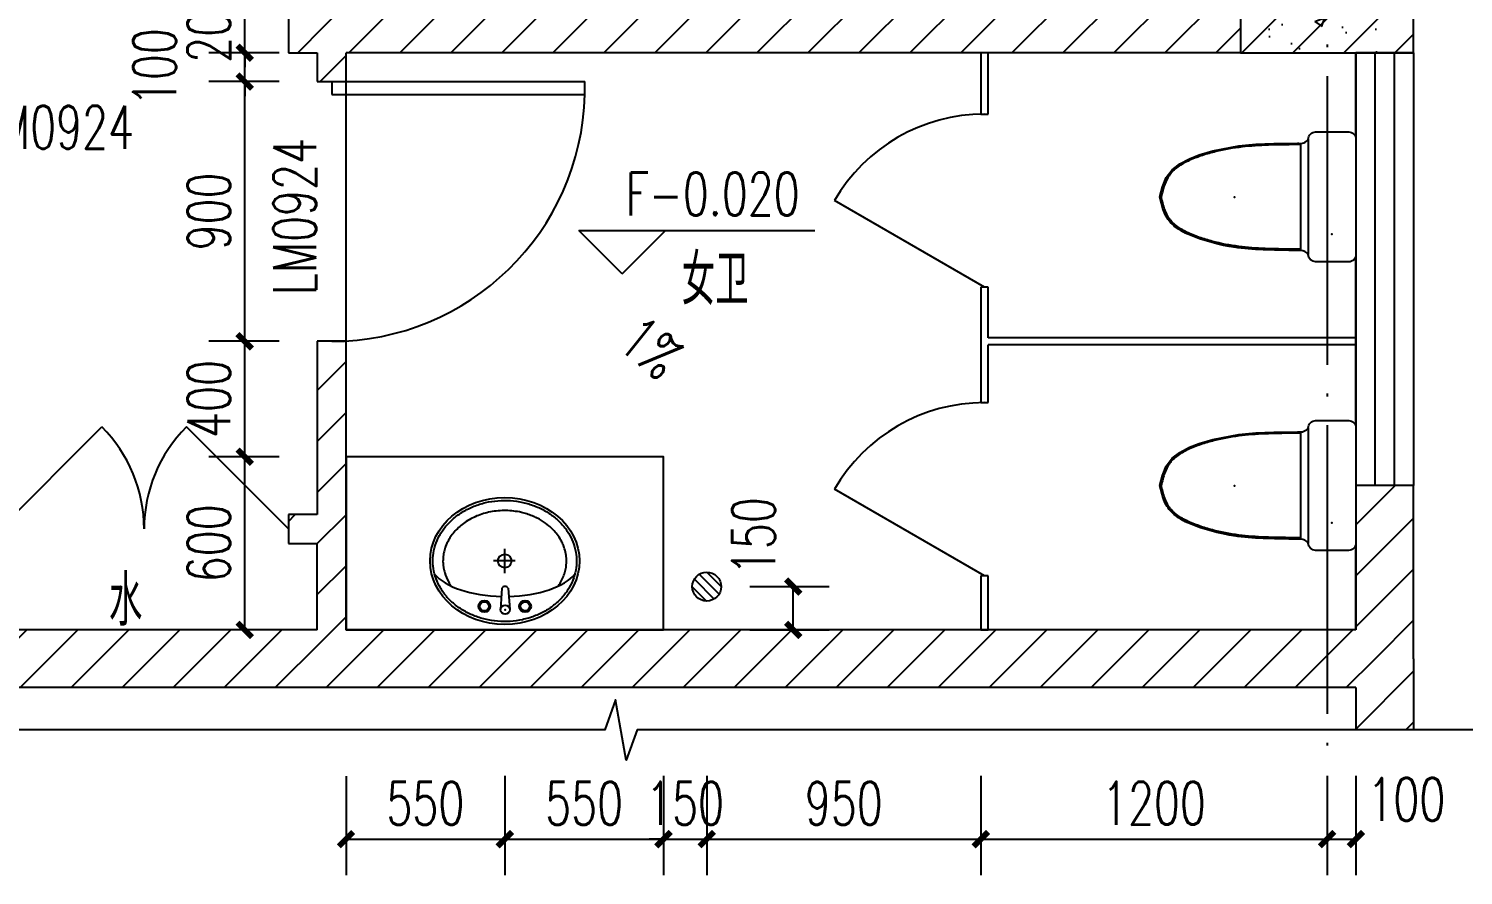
# Model space of a CAD drawing. Header units: millimetres. Extents: x -1048436 to -185795, y -983427 to 400387.
# Drawn here: x -616870 to -611897, y -727592 to -724658 of the extents above; entities that cross this region are included whole.
import ezdxf

# ---------------------------------------------------------------- set-up
doc = ezdxf.new("R2010")
doc.units = ezdxf.units.MM
doc.header["$LTSCALE"] = 500
doc.linetypes.add('DOTE', pattern=[2.42, 2, -0.2, 0.02, -0.2])
for name, color, linetype in [('COLUMN', 254, 'Continuous'), ('PUB_DIM', 3, 'Continuous'), ('PUB_HATCH', 8, 'Continuous'), ('WINDOW', 4, 'Continuous'), ('建-填充', 9, 'Continuous'), ('建-墙', 254, 'Continuous'), ('建-墙-卫生间隔断', 220, 'Continuous'), ('建-文字', 4, 'Continuous'), ('建-洁具', 55, 'Continuous'), ('建-符号', 13, 'Continuous'), ('建-符号-门编号', 13, 'Continuous'), ('建-轴线', 16, 'DOTE'), ('建-门扇', 32, 'Continuous')]:
    doc.layers.add(name, color=color, linetype=linetype)
doc.styles.add('_TCH_DIM', font='SIMPLEX', dxfattribs={"bigfont": 'GBCBIG'})
doc.styles.add('_TCH_DIM_T3', font='SIMPLEX', dxfattribs={"width": 0.705882, "bigfont": 'GBCBIG'})
doc.styles.add('_TCH_WINDOW', font='SIMPLEX', dxfattribs={"height": 3.5, "bigfont": 'GBCBIG'})
doc.styles.add('XD2008', font='xd-hzs.shx', dxfattribs={"width": 0.7, "bigfont": 'xd-hztxt.shx'})
doc.dimstyles.new('_TCH_ARCH&&50', dxfattribs={"dimtxt": 148.75, "dimasz": 50, "dimexe": 125, "dimexo": 150, "dimgap": 50, "dimtad": 1, "dimdec": 0, "dimzin": 0, "dimdsep": 46, "dimtxsty": '_TCH_DIM_T3', "dimblk": 'ARCHTICK', "dimcen": 0.09, "dimclrt": 7, "dimazin": 2, "dimtfac": 1, "dimtdec": 0, "dimtix": 1, "dimtmove": 2, "dimatfit": 3, "dimldrblk": 'ARCHTICK', "dimfxl": 1, "dimtolj": 1, "dimtzin": 0, "dimarcsym": 0})
pattern_1 = [(45, (0, 89.76), (-88.388383, 88.388383), [])]

# ---------------------------------------------------------------- blocks, each defined once
blk = doc.blocks.new('$lvtry$00000171')
h = blk.add_hatch()
h.set_pattern_fill('ANSI31', color=256, scale=15, style=0)
h.set_pattern_definition([(45, (0, 0), (-16.838, 16.838), [])])
h.paths.add_polyline_path([(35.4, 16.9, 0.162278), (7.1, 31), (-49.5, -25.6, 0.162278), (-35.4, -53.9)])
h.paths.add_polyline_path([(7.1, 31, 0.456412), (-50, -18.5, 0.035489), (-49.5, -25.6)])
h.paths.add_polyline_path([(49.5, -11.4, 0.162278), (35.4, 16.9), (-35.4, -53.9, 0.162278), (-7.1, -68)])
h.paths.add_polyline_path([(50, -18.5, 0.035489), (49.5, -11.4), (-7.1, -68, 0.456412)])
blk.add_circle((0, -18.5), 50)
blk = doc.blocks.new('$lvtry$00000208')
blk.add_wipeout([(200.2, 0), (217.7, -7.3), (224.5, -20), (225, -140), (217.7, -157.7), (200, -165), (188, -180.1), (185.5, -191.7), (186.1, -199.2), (185.6, -242.1), (185.1, -284.9), (183.7, -315.7), (182.4, -346.5), (179.3, -382.8), (168.1, -450.9), (159.5, -496.4), (138.9, -559.5), (114.6, -610.4), (94.2, -636.8), (66.8, -657.5), (34.6, -670.7), (0, -680), (-67, -657.4), (-112, -614.9), (-138.2, -560.6), (-155, -510.1), (-165.5, -470.6), (-174, -424.2), (-181.2, -360.8), (-183.8, -321.9), (-184.5, -300), (-185.5, -257), (-185.9, -220), (-186, -208), (-185.7, -199.9), (-185.5, -191.7), (-189.6, -176.6), (-200.1, -165), (-217.7, -157.6), (-225, -140), (-225, -82.5), (-225, -25), (-217.7, -7.3), (-200, 0)])
at = {"color": 0, "ltscale": 100}
for p, q in [((200, -165), (-200, -165)), ((185.5, -191.7), (-185.5, -191.7))]:
    blk.add_line(p, q, dxfattribs=at)
blk.add_lwpolyline([(186.1, -199.2, -0.296302), (200, -165, 0.414214), (225, -140), (225, -25, 0.414214), (200, 0), (-200, 0, 0.414214), (-225, -25), (-225, -140, 0.413282), (-200.1, -165, -0.238932), (-185.5, -191.7), (-186, -208), (-185.9, -231.9), (-185.1, -282.1), (-183.8, -321.9), (-182.2, -348.1), (-180.2, -373.5), (-176.3, -408.9), (-171.7, -439.4), (-168, -459.4), (-163.1, -481.8), (-146.9, -538.4), (-129.4, -582.8, 0.10752), (-88.2, -642.6, 0.100512), (-43.3, -667.8), (0, -680), (34.6, -670.7), (66.8, -657.5), (94.2, -636.8), (114.6, -610.4), (132.4, -576.2), (145.4, -542.8), (159.5, -496.4), (176.8, -405.4), (179.3, -382.8), (182.4, -346.5), (185.1, -284.9)], format="xyb", close=True)
blk.add_lwpolyline([(186, -202.3), (186.1, -199.2)])
for points in [[(-181, -190.8), (-180.9, -229.9), (-180.8, -260.7), (-179, -322.1), (-177.4, -352.7), (-171.1, -413.8), (-166.5, -444.3), (-156.2, -489.8), (-152.2, -504.9), (-145.2, -527.6), (-142.8, -535.2), (-138.8, -546.5), (-137.4, -550.3), (-134.6, -557.8), (-133.1, -561.5), (-128.5, -572.7), (-125.3, -580.1), (-118.3, -594.3), (-114.5, -601.1), (-106.4, -614.1), (-102, -620.3), (-92.6, -631.6), (-87.5, -636.7), (-79.3, -643.6), (-76.4, -645.7), (-70.5, -649.7), (-67.5, -651.5), (-61.1, -654.9), (-57.8, -656.5), (-51, -659.5), (-47.6, -660.9), (-36.9, -664.8), (-29.5, -667.1), (-14.3, -671.3), (-6.6, -673.2), (1.2, -675.1)], [(181.4, -191.4), (180.9, -229.9), (180.8, -260.7), (179, -322.1), (177.4, -352.7), (171.1, -413.8), (166.5, -444.3), (156.2, -489.8), (152.2, -504.9), (145.2, -527.6), (142.8, -535.2), (138.8, -546.5), (137.4, -550.3), (134.6, -557.8), (133.1, -561.5), (128.5, -572.7), (125.3, -580.1), (118.3, -594.3), (114.5, -601.1), (106.4, -614.1), (102, -620.3), (92.6, -631.6), (87.5, -636.7), (79.3, -643.6), (76.4, -645.7), (70.5, -649.7), (67.5, -651.5), (61.1, -654.9), (57.8, -656.5), (51, -659.5), (47.6, -660.9), (36.9, -664.8), (29.5, -667.1), (14.3, -671.3), (6.6, -673.2), (-1.2, -675.1)]]:
    blk.add_open_spline(points, degree=3, knots=[0, 0, 0, 0, 92.762674, 92.762674, 185.525347, 185.525347, 278.288021, 278.288021, 324.669358, 324.669358, 347.860026, 347.860026, 359.45536, 359.45536, 371.050694, 371.050694, 394.241363, 394.241363, 417.432031, 417.432031, 440.6227, 440.6227, 463.813368, 463.813368, 475.408702, 475.408702, 487.004036, 487.004036, 498.599371, 498.599371, 510.194705, 510.194705, 533.385373, 533.385373, 556.576042, 556.576042, 556.576042, 556.576042], dxfattribs=at)
at = {"color": 0}
for p in [(-129.3, -83.1), (-0.7, -421)]:
    blk.add_point(p, dxfattribs=at)
blk = doc.blocks.new('$lvtry$00000173')
at = {"color": 0}
for p, q in [((-10.7, -125), (-15.7, -50.1)), ((12, -125), (16, -50.1)), ((1.6, -177.1), (1.6, -260.4)), ((-35.1, -218.8), (40, -218.8))]:
    blk.add_line(p, q, dxfattribs=at)
for centre, radius in [((-69, -61.6), 20.6), ((-69, -61.6), 15.6), ((0.1, -50.1), 15.8), ((72.2, -61.6), 20.6), ((72.2, -61.6), 15.6), ((1.6, -218.8), 23.4)]:
    blk.add_circle(centre, radius, dxfattribs=at)
blk.add_arc((0.6, -116.9), 13.9, 215.486, 324.514, dxfattribs=at)
blk.add_ellipse((1.6, -218.8), major_axis=(-259, 0), ratio=0.848663, dxfattribs=at)
for start_param, end_param in [(4.764585, 5.931457), (3.493317, 4.671733)]:
    blk.add_ellipse((1.6, -214.5), major_axis=(-259, 0), ratio=0.459125, start_param=start_param, end_param=end_param, dxfattribs=at)
for points, knots in [([(-247.4, -218.8, 0), (-247.4, -226.1, 0), (-246.9, -233.4, 0), (-244.5, -252.6, 0), (-241.8, -264.5, 0), (-234, -287.6, 0), (-228.9, -298.9, 0), (-216.4, -320.7, 0), (-209.1, -331.1, 0), (-192.3, -350.8, 0), (-182.9, -360.1, 0), (-162.4, -377, 0), (-151.2, -384.8, 0), (-127.4, -398.6, 0), (-114.8, -404.6, 0), (-88.5, -414.7, 0), (-74.8, -418.8, 0), (-46.8, -424.9, 0), (-32.4, -426.9, 0), (-3.6, -428.9, 0), (11, -428.8, 0), (39.8, -426.4, 0), (54.1, -424.2, 0), (82, -417.7, 0), (95.6, -413.4, 0), (121.7, -402.9, 0), (134.2, -396.7, 0), (157.7, -382.6, 0), (168.7, -374.7, 0), (189, -357.5, 0), (198.2, -348.1, 0), (214.5, -328.2, 0), (221.7, -317.6, 0), (233.7, -295.7, 0), (238.6, -284.3, 0), (245.9, -261.1, 0), (248.4, -249.2, 0), (250.9, -225.2, 0), (250.9, -213.2, 0), (248.6, -189.2, 0), (246.1, -177.3, 0), (238.9, -154, 0), (234.1, -142.6, 0), (222.2, -120.6, 0), (215.1, -110.1, 0), (198.8, -90.1, 0), (189.6, -80.7, 0), (169.5, -63.4, 0), (158.5, -55.4, 0), (135.1, -41.2, 0), (122.6, -35, 0), (96.6, -24.4, 0), (83, -20.1, 0), (55.1, -13.5, 0), (40.8, -11.2, 0), (12, -8.8, 0), (-2.5, -8.6, 0), (-31.4, -10.4, 0), (-45.7, -12.4, 0), (-73.8, -18.4, 0), (-87.5, -22.5, 0), (-113.8, -32.5, 0), (-126.5, -38.5, 0), (-150.4, -52.2, 0), (-161.6, -59.9, 0), (-182.2, -76.8, 0), (-191.7, -86, 0), (-208.5, -105.6, 0), (-215.9, -116, 0), (-228.5, -137.8, 0), (-233.6, -149.1, 0), (-241.6, -172.2, 0), (-244.4, -184, 0), (-246.9, -203.6, 0), (-247.4, -211.2, 0), (-247.4, -218.8, 0)], [0, 0, 0, 0, 0.105369, 0.105369, 0.278747, 0.278747, 0.452125, 0.452125, 0.625504, 0.625504, 0.798882, 0.798882, 0.97226, 0.97226, 1.145639, 1.145639, 1.319017, 1.319017, 1.492395, 1.492395, 1.665774, 1.665774, 1.839152, 1.839152, 2.01253, 2.01253, 2.185909, 2.185909, 2.359287, 2.359287, 2.532665, 2.532665, 2.706044, 2.706044, 2.879422, 2.879422, 3.0528, 3.0528, 3.226179, 3.226179, 3.399557, 3.399557, 3.572935, 3.572935, 3.746313, 3.746313, 3.919692, 3.919692, 4.09307, 4.09307, 4.266448, 4.266448, 4.439827, 4.439827, 4.613205, 4.613205, 4.786583, 4.786583, 4.959962, 4.959962, 5.13334, 5.13334, 5.306718, 5.306718, 5.480097, 5.480097, 5.653475, 5.653475, 5.826853, 5.826853, 6.000232, 6.000232, 6.17361, 6.17361, 6.283185, 6.283185, 6.283185, 6.283185]), ([(-183.5, -131.4, 0), (-184.9, -133.4, 0), (-186.3, -135.4, 0), (-191.4, -143.3, 0), (-194.8, -149.3, 0), (-200.6, -161.5, 0), (-203.1, -167.7, 0), (-207.2, -180.3, 0), (-208.9, -186.7, 0), (-211.2, -199.2, 0), (-211.9, -205.4, 0), (-212.3, -214, 0), (-212.4, -216.4, 0), (-212.4, -218.8, 0), (-212.4, -225.2, 0), (-211.9, -231.7, 0), (-210, -246, 0), (-208.2, -253.8, 0), (-204.3, -266.5, 0), (-202.4, -271.5, 0), (-198.1, -281.4, 0), (-195.7, -286.3, 0), (-189.4, -297.6, 0), (-185.2, -304, 0), (-176, -316.2, 0), (-170.9, -322.2, 0), (-160.9, -332.4, 0), (-156.1, -336.8, 0), (-143.4, -347.4, 0), (-135.1, -353.3, 0), (-121.2, -361.8, 0), (-115.9, -364.8, 0), (-105.1, -370.2, 0), (-99.5, -372.8, 0), (-87.8, -377.6, 0), (-81.6, -379.8, 0), (-69, -383.8, 0), (-62.5, -385.6, 0), (-47.3, -389.1, 0), (-38.5, -390.6, 0), (-20.6, -392.8, 0), (-11.6, -393.4, 0), (6.5, -393.7, 0), (15.6, -393.3, 0), (33.6, -391.7, 0), (42.5, -390.5, 0), (59.4, -387.2, 0), (67.4, -385.2, 0), (83.1, -380.5, 0), (90.7, -377.7, 0), (105.6, -371.6, 0), (112.7, -368.2, 0), (126.6, -360.6, 0), (133.3, -356.5, 0), (146, -347.8, 0), (152, -343.1, 0), (163.2, -333.3, 0), (168.5, -328.1, 0), (178.3, -317.3, 0), (182.9, -311.7, 0), (190.4, -301, 0), (193.6, -296, 0), (200.4, -283.8, 0), (203.7, -276.5, 0), (208.6, -263.5, 0), (210.3, -257.8, 0), (213, -246.3, 0), (214.1, -240.5, 0), (215.6, -226.9, 0), (215.8, -219, 0), (215.1, -205.6, 0), (214.5, -200, 0), (212.5, -188.8, 0), (211.2, -183.3, 0), (206.3, -166.7, 0), (201.7, -155.9, 0), (193, -140.7, 0), (190, -136, 0), (186.8, -131.4, 0)], [5.740897, 5.740897, 5.740897, 5.740897, 5.780874, 5.780874, 5.896829, 5.896829, 6.012784, 6.012784, 6.128739, 6.128739, 6.240697, 6.240697, 6.283185, 6.283185, 6.283185, 6.399826, 6.399826, 6.5409, 6.5409, 6.634, 6.634, 6.7271, 6.7271, 6.852188, 6.852188, 6.977276, 6.977276, 7.077377, 7.077377, 7.229977, 7.229977, 7.317389, 7.317389, 7.404801, 7.404801, 7.497094, 7.497094, 7.589386, 7.589386, 7.712334, 7.712334, 7.835281, 7.835281, 7.958228, 7.958228, 8.081175, 8.081175, 8.194983, 8.194983, 8.30879, 8.30879, 8.422598, 8.422598, 8.537599, 8.537599, 8.6526, 8.6526, 8.767602, 8.767602, 8.884432, 8.884432, 8.982435, 8.982435, 9.119467, 9.119467, 9.224191, 9.224191, 9.328914, 9.328914, 9.470087, 9.470087, 9.571187, 9.571187, 9.672288, 9.672288, 9.874489, 9.874489, 9.967059, 9.967059, 9.967059, 9.967059])]:
    blk.add_open_spline(points, degree=3, knots=knots, dxfattribs=at)
for p in [(0.5, -49.9), (1.6, -218.8)]:
    blk.add_point(p, dxfattribs=at)
blk = doc.blocks.new('_ArchTick')
at = {"color": 0, "linetype": 'ByBlock', "const_width": 0.4}
blk.add_lwpolyline([(-0.5, -0.5), (0.5, 0.5)], dxfattribs=at)
blk = doc.blocks.new('*D2182')
at = {"layer": 'Defpoints', "color": 0, "transparency": 16777216}
for p in [(-614519.5, -726591.2), (-614219.6, -726591.2), (-614519.5, -726741.2)]:
    blk.add_point(p, dxfattribs=at)
at = {"layer": 'PUB_DIM', "color": 0, "lineweight": -2, "transparency": 16777216}
for p, q in [((-614369.5, -726591.2), (-614094.6, -726591.2)), ((-614219.6, -726741.2), (-614219.6, -726591.2)), ((-614369.5, -726741.2), (-614094.6, -726741.2))]:
    blk.add_line(p, q, dxfattribs=at)
at = {"layer": 'PUB_DIM', "color": 0, "lineweight": -2, "transparency": 16777216, "xscale": 50, "yscale": 50, "zscale": 50}
for p, rotation in [((-614219.6, -726591.2), 90), ((-614219.6, -726741.2), 270)]:
    blk.add_blockref('_ArchTick', p, dxfattribs=dict(at, rotation=rotation))
at = {"layer": 'PUB_DIM', "color": 7, "transparency": 16777216, "insert": (-614357.1, -726416.2), "char_height": 148.75, "attachment_point": 5, "rotation": 90, "style": '_TCH_DIM_T3'}
blk.add_mtext('\\A1;150', dxfattribs=at)
blk = doc.blocks.new('*D2186')
at = {"layer": 'Defpoints', "color": 0, "transparency": 16777216}
for p in [(-616120.7, -724541.2), (-615851.3, -724541.2), (-615851.3, -724741.2)]:
    blk.add_point(p, dxfattribs=at)
at = {"layer": 'PUB_DIM', "color": 0, "lineweight": -2, "transparency": 16777216}
for p, q in [((-616120.7, -724541.2), (-616120.7, -724491.2)), ((-616001.3, -724541.2), (-616245.7, -724541.2)), ((-616120.7, -724741.2), (-616120.7, -724541.2)), ((-616001.3, -724741.2), (-616245.7, -724741.2)), ((-616120.7, -724741.2), (-616120.7, -724791.2))]:
    blk.add_line(p, q, dxfattribs=at)
at = {"layer": 'PUB_DIM', "color": 0, "lineweight": -2, "transparency": 16777216, "xscale": 50, "yscale": 50, "zscale": 50}
for p, rotation in [((-616120.7, -724541.2), 270), ((-616120.7, -724741.2), 90)]:
    blk.add_blockref('_ArchTick', p, dxfattribs=dict(at, rotation=rotation))
at = {"layer": 'PUB_DIM', "color": 7, "transparency": 16777216, "insert": (-616245.1, -724641.2), "char_height": 148.75, "attachment_point": 5, "rotation": 90, "style": '_TCH_DIM_T3'}
blk.add_mtext('\\A1;200', dxfattribs=at)
blk = doc.blocks.new('*D2187')
at = {"layer": 'Defpoints', "color": 0, "transparency": 16777216}
for p in [(-616120.7, -724741.2), (-615851.3, -724741.2), (-615851.3, -724841.2)]:
    blk.add_point(p, dxfattribs=at)
at = {"layer": 'PUB_DIM', "color": 0, "lineweight": -2, "transparency": 16777216}
for p, q in [((-616120.7, -724741.2), (-616120.7, -724691.2)), ((-616001.3, -724741.2), (-616245.7, -724741.2)), ((-616120.7, -724841.2), (-616120.7, -724741.2)), ((-616001.3, -724841.2), (-616245.7, -724841.2)), ((-616120.7, -724841.2), (-616120.7, -724891.2))]:
    blk.add_line(p, q, dxfattribs=at)
at = {"layer": 'PUB_DIM', "color": 0, "lineweight": -2, "transparency": 16777216, "xscale": 50, "yscale": 50, "zscale": 50}
for p, rotation in [((-616120.7, -724741.2), 270), ((-616120.7, -724841.2), 90)]:
    blk.add_blockref('_ArchTick', p, dxfattribs=dict(at, rotation=rotation))
at = {"layer": 'PUB_DIM', "color": 7, "transparency": 16777216, "insert": (-616433.2, -724791.2), "char_height": 148.75, "attachment_point": 5, "rotation": 90, "style": '_TCH_DIM_T3'}
blk.add_mtext('\\A1;100', dxfattribs=at)
blk = doc.blocks.new('*D2188')
at = {"layer": 'Defpoints', "color": 0, "transparency": 16777216}
for p in [(-616120.7, -724841.2), (-615851.3, -724841.2), (-615851.3, -725741.2)]:
    blk.add_point(p, dxfattribs=at)
at = {"layer": 'PUB_DIM', "color": 0, "lineweight": -2, "transparency": 16777216}
for p, q in [((-616001.3, -724841.2), (-616245.7, -724841.2)), ((-616120.7, -725741.2), (-616120.7, -724841.2)), ((-616001.3, -725741.2), (-616245.7, -725741.2))]:
    blk.add_line(p, q, dxfattribs=at)
at = {"layer": 'PUB_DIM', "color": 0, "lineweight": -2, "transparency": 16777216, "xscale": 50, "yscale": 50, "zscale": 50}
for p, rotation in [((-616120.7, -724841.2), 90), ((-616120.7, -725741.2), 270)]:
    blk.add_blockref('_ArchTick', p, dxfattribs=dict(at, rotation=rotation))
at = {"layer": 'PUB_DIM', "color": 7, "transparency": 16777216, "insert": (-616245.1, -725291.2), "char_height": 148.75, "attachment_point": 5, "rotation": 90, "style": '_TCH_DIM_T3'}
blk.add_mtext('\\A1;900', dxfattribs=at)
blk = doc.blocks.new('*D2189')
at = {"layer": 'Defpoints', "color": 0, "transparency": 16777216}
for p in [(-616120.7, -725741.2), (-615851.3, -725741.2), (-615851.3, -726141.2)]:
    blk.add_point(p, dxfattribs=at)
at = {"layer": 'PUB_DIM', "color": 0, "lineweight": -2, "transparency": 16777216}
for p, q in [((-616001.3, -725741.2), (-616245.7, -725741.2)), ((-616120.7, -726141.2), (-616120.7, -725741.2)), ((-616001.3, -726141.2), (-616245.7, -726141.2))]:
    blk.add_line(p, q, dxfattribs=at)
at = {"layer": 'PUB_DIM', "color": 0, "lineweight": -2, "transparency": 16777216, "xscale": 50, "yscale": 50, "zscale": 50}
for p, rotation in [((-616120.7, -725741.2), 90), ((-616120.7, -726141.2), 270)]:
    blk.add_blockref('_ArchTick', p, dxfattribs=dict(at, rotation=rotation))
at = {"layer": 'PUB_DIM', "color": 7, "transparency": 16777216, "insert": (-616245.1, -725941.2), "char_height": 148.75, "attachment_point": 5, "rotation": 90, "style": '_TCH_DIM_T3'}
blk.add_mtext('\\A1;400', dxfattribs=at)
blk = doc.blocks.new('*D2190')
at = {"layer": 'Defpoints', "color": 0, "transparency": 16777216}
for p in [(-616120.7, -726141.2), (-615851.3, -726141.2), (-615851.3, -726741.2)]:
    blk.add_point(p, dxfattribs=at)
at = {"layer": 'PUB_DIM', "color": 0, "lineweight": -2, "transparency": 16777216}
for p, q in [((-616001.3, -726141.2), (-616245.7, -726141.2)), ((-616120.7, -726741.2), (-616120.7, -726141.2)), ((-616001.3, -726741.2), (-616245.7, -726741.2))]:
    blk.add_line(p, q, dxfattribs=at)
at = {"layer": 'PUB_DIM', "color": 0, "lineweight": -2, "transparency": 16777216, "xscale": 50, "yscale": 50, "zscale": 50}
for p, rotation in [((-616120.7, -726141.2), 90), ((-616120.7, -726741.2), 270)]:
    blk.add_blockref('_ArchTick', p, dxfattribs=dict(at, rotation=rotation))
at = {"layer": 'PUB_DIM', "color": 7, "transparency": 16777216, "insert": (-616245.1, -726441.2), "char_height": 148.75, "attachment_point": 5, "rotation": 90, "style": '_TCH_DIM_T3'}
blk.add_mtext('\\A1;600', dxfattribs=at)
blk = doc.blocks.new('*D2195')
at = {"layer": 'Defpoints', "color": 0, "transparency": 16777216}
for p in [(-615769.7, -727097.5), (-615219.4, -727097.4), (-615219.3, -727466.5)]:
    blk.add_point(p, dxfattribs=at)
at = {"layer": 'PUB_DIM', "color": 0, "lineweight": -2, "transparency": 16777216}
for p, q in [((-615769.7, -727247.5), (-615769.7, -727591.5)), ((-615219.4, -727247.4), (-615219.3, -727591.5)), ((-615769.7, -727466.5), (-615219.3, -727466.5))]:
    blk.add_line(p, q, dxfattribs=at)
at = {"layer": 'PUB_DIM', "color": 0, "lineweight": -2, "transparency": 16777216, "xscale": 50, "yscale": 50, "zscale": 50}
for p, rotation in [((-615769.7, -727466.5), 180.0096506666583), ((-615219.3, -727466.5), 0.009650666658283319)]:
    blk.add_blockref('_ArchTick', p, dxfattribs=dict(at, rotation=rotation))
at = {"layer": 'PUB_DIM', "color": 7, "transparency": 16777216, "insert": (-615494.5, -727342.1), "char_height": 148.75, "attachment_point": 5, "rotation": 0.0097, "style": '_TCH_DIM_T3'}
blk.add_mtext('\\A1;550', dxfattribs=at)
blk = doc.blocks.new('*D2196')
at = {"layer": 'Defpoints', "color": 0, "transparency": 16777216}
for p in [(-615219.4, -727097.4), (-614669.4, -727097.3), (-614669.3, -727466.4)]:
    blk.add_point(p, dxfattribs=at)
at = {"layer": 'PUB_DIM', "color": 0, "lineweight": -2, "transparency": 16777216}
for p, q in [((-615219.4, -727247.4), (-615219.3, -727591.5)), ((-614669.4, -727247.3), (-614669.3, -727591.4)), ((-615219.3, -727466.5), (-614669.3, -727466.4))]:
    blk.add_line(p, q, dxfattribs=at)
at = {"layer": 'PUB_DIM', "color": 0, "lineweight": -2, "transparency": 16777216, "xscale": 50, "yscale": 50, "zscale": 50}
for p, rotation in [((-615219.3, -727466.5), 180.0096506666567), ((-614669.3, -727466.4), 0.009650666656680318)]:
    blk.add_blockref('_ArchTick', p, dxfattribs=dict(at, rotation=rotation))
at = {"layer": 'PUB_DIM', "color": 7, "transparency": 16777216, "insert": (-614944.4, -727342), "char_height": 148.75, "attachment_point": 5, "rotation": 0.0097, "style": '_TCH_DIM_T3'}
blk.add_mtext('\\A1;550', dxfattribs=at)
blk = doc.blocks.new('*D2197')
at = {"layer": 'Defpoints', "color": 0, "transparency": 16777216}
for p in [(-614669.4, -727097.3), (-614519.4, -727097.3), (-614519.4, -727466.3)]:
    blk.add_point(p, dxfattribs=at)
at = {"layer": 'PUB_DIM', "color": 0, "lineweight": -2, "transparency": 16777216}
for p, q in [((-614669.4, -727247.3), (-614669.3, -727591.4)), ((-614519.4, -727247.3), (-614519.3, -727591.3)), ((-614669.3, -727466.4), (-614719.3, -727466.4)), ((-614669.3, -727466.4), (-614519.4, -727466.3)), ((-614519.4, -727466.3), (-614469.4, -727466.3))]:
    blk.add_line(p, q, dxfattribs=at)
at = {"layer": 'PUB_DIM', "color": 0, "lineweight": -2, "transparency": 16777216, "xscale": 50, "yscale": 50, "zscale": 50}
for p, rotation in [((-614669.3, -727466.4), 0.009650666644782646), ((-614519.4, -727466.3), 180.0096506666447)]:
    blk.add_blockref('_ArchTick', p, dxfattribs=dict(at, rotation=rotation))
at = {"layer": 'PUB_DIM', "color": 7, "transparency": 16777216, "insert": (-614594.4, -727342), "char_height": 148.75, "attachment_point": 5, "rotation": 0.0097, "style": '_TCH_DIM_T3'}
blk.add_mtext('\\A1;150', dxfattribs=at)
blk = doc.blocks.new('*D2198')
at = {"layer": 'Defpoints', "color": 0, "transparency": 16777216}
for p in [(-614519.4, -727097.3), (-613569.5, -727097.1), (-613569.4, -727466.2)]:
    blk.add_point(p, dxfattribs=at)
at = {"layer": 'PUB_DIM', "color": 0, "lineweight": -2, "transparency": 16777216}
for p, q in [((-614519.4, -727247.3), (-614519.3, -727591.3)), ((-613569.5, -727247.1), (-613569.4, -727591.2)), ((-614519.4, -727466.3), (-613569.4, -727466.2))]:
    blk.add_line(p, q, dxfattribs=at)
at = {"layer": 'PUB_DIM', "color": 0, "lineweight": -2, "transparency": 16777216, "xscale": 50, "yscale": 50, "zscale": 50}
for p, rotation in [((-614519.4, -727466.3), 180.009650666653), ((-613569.4, -727466.2), 0.009650666652990875)]:
    blk.add_blockref('_ArchTick', p, dxfattribs=dict(at, rotation=rotation))
at = {"layer": 'PUB_DIM', "color": 7, "transparency": 16777216, "insert": (-614044.4, -727341.9), "char_height": 148.75, "attachment_point": 5, "rotation": 0.0097, "style": '_TCH_DIM_T3'}
blk.add_mtext('\\A1;950', dxfattribs=at)
blk = doc.blocks.new('*D2199')
at = {"layer": 'Defpoints', "color": 0, "transparency": 16777216}
for p in [(-613569.5, -727097.1), (-612369.5, -727096.9), (-612369.4, -727466)]:
    blk.add_point(p, dxfattribs=at)
at = {"layer": 'PUB_DIM', "color": 0, "lineweight": -2, "transparency": 16777216}
for p, q in [((-613569.5, -727247.1), (-613569.4, -727591.2)), ((-612369.5, -727246.9), (-612369.4, -727591)), ((-613569.4, -727466.2), (-612369.4, -727466))]:
    blk.add_line(p, q, dxfattribs=at)
at = {"layer": 'PUB_DIM', "color": 0, "lineweight": -2, "transparency": 16777216, "xscale": 50, "yscale": 50, "zscale": 50}
for p, rotation in [((-613569.4, -727466.2), 180.0096506666548), ((-612369.4, -727466), 0.00965066665479743)]:
    blk.add_blockref('_ArchTick', p, dxfattribs=dict(at, rotation=rotation))
at = {"layer": 'PUB_DIM', "color": 7, "transparency": 16777216, "insert": (-612969.5, -727341.7), "char_height": 148.75, "attachment_point": 5, "rotation": 0.0097, "style": '_TCH_DIM_T3'}
blk.add_mtext('\\A1;1200', dxfattribs=at)
blk = doc.blocks.new('*D2200')
at = {"layer": 'Defpoints', "color": 0, "transparency": 16777216}
for p in [(-612369.5, -727096.9), (-612269.5, -727096.9), (-612269.4, -727466)]:
    blk.add_point(p, dxfattribs=at)
at = {"layer": 'PUB_DIM', "color": 0, "lineweight": -2, "transparency": 16777216}
for p, q in [((-612369.5, -727246.9), (-612369.4, -727591)), ((-612269.5, -727246.9), (-612269.4, -727591)), ((-612369.4, -727466), (-612269.4, -727466))]:
    blk.add_line(p, q, dxfattribs=at)
at = {"layer": 'PUB_DIM', "color": 0, "lineweight": -2, "transparency": 16777216, "xscale": 50, "yscale": 50, "zscale": 50}
for p, rotation in [((-612369.4, -727466), 180.0096506666491), ((-612269.4, -727466), 0.009650666649097877)]:
    blk.add_blockref('_ArchTick', p, dxfattribs=dict(at, rotation=rotation))
at = {"layer": 'PUB_DIM', "color": 7, "transparency": 16777216, "insert": (-612094.5, -727328.4), "char_height": 148.75, "attachment_point": 5, "rotation": 0.0097, "style": '_TCH_DIM_T3'}
blk.add_mtext('\\A1;100', dxfattribs=at)

msp = doc.modelspace()

# ---------------------------------------------------------------- hatches: boundary and pattern name
at = {"layer": 'PUB_HATCH'}
h = msp.add_hatch(dxfattribs=at)
h.set_pattern_fill('钢筋混凝土', color=256, scale=50, style=0)
h.set_pattern_definition([(45, (0, 0), (-88.388348, 88.388348), []), (50, (0, 0), (358.63009, -31.37607), [37.5, -412.5]), (355, (0, 0), (-69.37567, 376.09607), [30, -330]), (100.4514, (29.9, -2.6), (289.25469, 344.71977), [31.8701, -350.57106]), (46.1842, (0, 100), (533.62052, -82.7595), [56.25, -618.75]), (96.6356, (44.47, 93.1), (467.33135, 487.05894), [47.80514, -525.8565]), (351.1842, (0, 100), (467.33097, 487.0593), [45, -495]), (21, (50, 75), (298.45353, -201.309445), [37.5, -412.5]), (326, (50, 75), (121.65767, 362.57502), [30, -330]), (71.4514, (74.87, 58.22), (420.11131, 161.26525), [31.8701, -350.57106]), (37.5, (0, 0), (6.079928, 166.446927), [0, -326, 0, -335, 0, -331.25]), (7.5, (0, 0), (131.53477, 197.205856), [0, -191, 0, -318.5, 0, -126.25]), (327.5, (-111.5, 0), (266.911218, -11.277436), [0, -125, 0, -390, 0, -517.5]), (317.5, (-161.5, 0), (291.593085, 50.05249), [0, -162.5, 0, -259, 0, -367.5])])
h.paths.add_polyline_path([(-612669.5, -724041.2), (-612669.5, -724741.2), (-612069.5, -724741.2), (-612069.5, -724041.2)])
at = {"layer": '建-填充'}
h = msp.add_hatch(dxfattribs=at)
h.set_pattern_fill('普通砖', color=256, scale=50, style=0)
h.set_pattern_definition(pattern_1)
h.paths.add_polyline_path([(-615869.2, -724541.2), (-615969.5, -724541.2), (-615969.5, -724741.2), (-615869.2, -724741.2), (-615835.8, -724674.5)])
h = msp.add_hatch(dxfattribs=at)
h.set_pattern_fill('普通砖', color=256, scale=50, style=0)
h.set_pattern_definition(pattern_1)
h.paths.add_polyline_path([(-613557, -724741.2), (-613557, -724541.2), (-615869.2, -724541.2), (-615835.8, -724674.5), (-615769.2, -724741.2)])
h = msp.add_hatch(dxfattribs=at)
h.set_pattern_fill('普通砖', color=256, scale=50, style=0)
h.set_pattern_definition(pattern_1)
h.paths.add_polyline_path([(-612669.5, -724741.2), (-612669.5, -724541.2), (-613557, -724541.2), (-613557, -724741.2)])
h = msp.add_hatch(dxfattribs=at)
h.set_pattern_fill('普通砖', color=256, scale=50, style=0)
h.set_pattern_definition(pattern_1)
h.paths.add_polyline_path([(-615869.2, -724741.2), (-615869.2, -724841.2), (-615769.2, -724841.2), (-615769.2, -724741.2), (-615835.8, -724674.5)])
h = msp.add_hatch(dxfattribs=at)
h.set_pattern_fill('普通砖', color=256, scale=50, style=0)
h.set_pattern_definition(pattern_1)
h.paths.add_polyline_path([(-615769.4, -726341.2), (-615769.3, -725741.2), (-615869.3, -725741.2), (-615869.4, -726341.2), (-615836.1, -726374.5)])
h = msp.add_hatch(dxfattribs=at)
h.set_pattern_fill('普通砖', color=256, scale=50, style=0)
h.set_pattern_definition(pattern_1)
h.paths.add_polyline_path([(-615869.4, -726341.2), (-615969.5, -726341.2), (-615969.5, -726441.2), (-615869.5, -726441.2), (-615836.1, -726374.5)])
h = msp.add_hatch(dxfattribs=at)
h.set_pattern_fill('普通砖', color=256, scale=50, style=0)
h.set_pattern_definition(pattern_1)
h.paths.add_polyline_path([(-615836.2, -726807.8), (-615769.5, -726741.2), (-615769.4, -726341.2), (-615836.1, -726374.5), (-615869.5, -726441.2), (-615869.5, -726741.2)])
h = msp.add_hatch(dxfattribs=at)
h.set_pattern_fill('普通砖', color=256, scale=50, style=0)
h.set_pattern_definition(pattern_1)
h.paths.add_polyline_path([(-615836.2, -726807.8), (-615869.5, -726741.2), (-616969.5, -726741.2), (-617035.8, -726807.8), (-617068.3, -726941.2), (-615869.5, -726941.2)])
h = msp.add_hatch(dxfattribs=at)
h.set_pattern_fill('普通砖', color=256, scale=50, style=0)
h.set_pattern_definition(pattern_1)
h.paths.add_polyline_path([(-612202.8, -726841.2), (-612269.5, -726741.2), (-615769.5, -726741.2), (-615836.2, -726807.8), (-615869.5, -726941.2), (-612269.5, -726941.2)])
h = msp.add_hatch(dxfattribs=at)
h.set_pattern_fill('普通砖', color=256, scale=50, style=0)
h.set_pattern_definition(pattern_1)
h.paths.add_polyline_path([(-612069.5, -727088), (-612069.5, -726841.2), (-612202.8, -726841.2), (-612269.5, -726941.2), (-612269.5, -727088)])

# ---------------------------------------------------------------- linework, layer by layer
msp.add_line((-612269.5, -726741.2), (-612269.5, -724741.2))
at = {"layer": 'COLUMN'}
for p, q in [((-612669.5, -724041.2), (-612669.5, -724741.2)), ((-612069.5, -724741.2), (-612069.5, -724041.2)), ((-612669.5, -724741.2), (-612069.5, -724741.2))]:
    msp.add_line(p, q, dxfattribs=at)
at = {"layer": 'WINDOW'}
for p, q in [((-612069.5, -724741.2), (-612269.5, -724741.2)), ((-612202.8, -726241.2), (-612202.8, -724741.2)), ((-612136.2, -726241.2), (-612136.2, -724741.2)), ((-612069.5, -724741.2), (-612069.5, -726241.2))]:
    msp.add_line(p, q, dxfattribs=at)
at = {"layer": '建-墙'}
for p, q in [((-615969.5, -724541.2), (-615969.5, -724741.2)), ((-615969.5, -724741.2), (-615869.2, -724741.2)), ((-615869.2, -724741.2), (-615869.2, -724841.2)), ((-613557, -724741.2), (-615769.2, -724741.2)), ((-615769.2, -724841.2), (-615769.2, -724741.2)), ((-612669.5, -724741.2), (-613557, -724741.2)), ((-615869.2, -724841.2), (-615769.2, -724841.2)), ((-615869.3, -725741.2), (-615869.4, -726341.2)), ((-615769.3, -725741.2), (-615869.3, -725741.2)), ((-615769.4, -726341.2), (-615769.3, -725741.2)), ((-612069.5, -726841.2), (-612069.5, -726241.2)), ((-615869.4, -726341.2), (-615969.5, -726341.2)), ((-615969.5, -726341.2), (-615969.5, -726441.2)), ((-615769.5, -726741.2), (-615769.4, -726341.2)), ((-615969.5, -726441.2), (-615869.5, -726441.2)), ((-615869.5, -726741.2), (-615869.5, -726441.2)), ((-615869.5, -726741.2), (-616969.5, -726741.2)), ((-612269.5, -726741.2), (-615769.5, -726741.2)), ((-612069.5, -726841.2), (-612069.5, -727088)), ((-615869.5, -726941.2), (-617068.3, -726941.2)), ((-612269.5, -726941.2), (-615869.5, -726941.2)), ((-612269.5, -726941.2), (-612269.5, -727088))]:
    msp.add_line(p, q, dxfattribs=at)
at = {"layer": '建-墙-卫生间隔断'}
for p, q in [((-613569.5, -724741.2), (-613569.5, -724953.7)), ((-613544.5, -724741.2), (-613569.5, -724741.2)), ((-613544.5, -724953.7), (-613544.5, -724741.2)), ((-613569.5, -724953.7), (-613544.5, -724953.7)), ((-613557, -725553.7), (-614076.6, -725253.7)), ((-613544.5, -725553.7), (-613569.5, -725553.7)), ((-613569.5, -725553.7), (-613569.5, -725741.2)), ((-613544.5, -725728.7), (-613544.5, -725553.7)), ((-613569.5, -725741.2), (-613569.5, -725953.7)), ((-612269.5, -725728.7), (-613544.5, -725728.7)), ((-612269.5, -725753.7), (-613544.5, -725753.7)), ((-613544.5, -725953.7), (-613544.5, -725753.7)), ((-612269.5, -725753.7), (-612269.5, -725728.7)), ((-613569.5, -725953.7), (-613544.5, -725953.7)), ((-613557, -726553.7), (-614076.6, -726253.7)), ((-613544.5, -726553.7), (-613569.5, -726553.7)), ((-613569.5, -726553.7), (-613569.5, -726741.2)), ((-613544.5, -726741.2), (-613544.5, -726553.7)), ((-613569.5, -726741.2), (-613544.5, -726741.2))]:
    msp.add_line(p, q, dxfattribs=at)
for centre in [(-613557, -725553.7), (-613557, -726553.7)]:
    msp.add_arc(centre, 600, 90, 150, dxfattribs=at)
at = {"layer": '建-洁具'}
msp.add_lwpolyline([(-614669.5, -726741.2), (-614669.5, -726141.2), (-615769.5, -726141.2), (-615769.5, -726741.2)], close=True, dxfattribs=at)
at = {"layer": '建-符号'}
for p, q in [((-614812.2, -725507.5), (-614962.2, -725357.5)), ((-614962.2, -725357.5), (-614145.2, -725357.5)), ((-614812.2, -725507.5), (-614662.2, -725357.5))]:
    msp.add_line(p, q, dxfattribs=at)
msp.add_lwpolyline([(-615193.6, -725539.6, 0, 0, 0), (-614529.3, -726073.3, 40, 0, 0), (-614412.4, -726167.3, 0, 0, 0)], format="xyseb", dxfattribs=at)
msp.add_lwpolyline([(-611709.5, -727088), (-614760.4, -727088), (-614798.6, -727193), (-614835.6, -726983), (-614872.9, -727088), (-617923.7, -727088)], dxfattribs=at)
at = {"layer": '建-门扇'}
for p, q in [((-615819.2, -724841.2), (-615819.2, -724886.2)), ((-615819.2, -724841.2), (-614941.7, -724841.3)), ((-615769.3, -725741.2), (-615769.2, -724841.2)), ((-614941.7, -724886.3), (-614941.7, -724841.3)), ((-615819.2, -724886.2), (-614941.7, -724886.3)), ((-616969.5, -726391.2), (-616615.9, -726037.6)), ((-615969.5, -726391.2), (-616323, -726037.6))]:
    msp.add_line(p, q, dxfattribs=at)
for centre, radius, start, end in [((-615819.2, -724863.7), 877.5, 269.9904, 358.5211), ((-616969.5, -726391.2), 500, 360, 45), ((-615969.5, -726391.2), 500, 135, 180)]:
    msp.add_arc(centre, radius, start, end, dxfattribs=at)

# ---------------------------------------------------------------- block references
at = {"layer": '建-洁具', "xscale": -1, "yscale": -1, "rotation": 359.990351632772}
msp.add_blockref('$lvtry$00000173', (-615218, -726721.1), dxfattribs=at)
at = {"layer": '建-洁具', "rotation": 270.0096485457156}
msp.add_blockref('$lvtry$00000171', (-614501, -726591.2), dxfattribs=at)

# ---------------------------------------------------------------- texts
at = {"layer": '建-文字'}
for s, height, style, width, p in [('F-0.020', 148.75, '_TCH_DIM', 0.705882, (-614800.2, -725305)), ('女卫', 175, 'XD2008', 0.7, (-614606.7, -725615.3)), ('水', 175, 'XD2008', 0.7, (-616591.7, -726726.8))]:
    msp.add_text(s, height=height, dxfattribs=dict(at, style=style, width=width)).set_placement(p)
at = {"layer": '建-文字', "style": '_TCH_DIM', "width": 0.705882}
msp.add_text('1%', height=148.75, rotation=321.2202, dxfattribs=at).set_placement((-614836.4, -725759.3))
at = {"layer": '建-符号-门编号', "style": '_TCH_WINDOW', "width": 0.705882}
for rotation, p in [(360, (-617048.9, -725073.7)), (89.9904, (-615872.9, -725581.1))]:
    msp.add_text('LM0924', height=148.75, rotation=rotation, dxfattribs=at).set_placement(p)

# ---------------------------------------------------------------- dimensions: what is measured, and where the dimension line sits
at = {"layer": 'PUB_DIM'}
for p1, p2, distance, picture, middle in [((-615851.3, -724741.2), (-615851.3, -724541.2), 269.4, '*D2186', (-616245.1, -724641.2)), ((-615851.3, -725741.2), (-615851.3, -724841.2), 269.4, '*D2188', (-616245.1, -725291.2)), ((-615851.3, -726141.2), (-615851.3, -725741.2), 269.4, '*D2189', (-616245.1, -725941.2)), ((-615851.3, -726741.2), (-615851.3, -726141.2), 269.4, '*D2190', (-616245.1, -726441.2)), ((-615769.7, -727097.5), (-615219.4, -727097.4), -369.1, '*D2195', (-615494.5, -727342.1)), ((-615219.4, -727097.4), (-614669.4, -727097.3), -369.1, '*D2196', (-614944.4, -727342)), ((-614669.4, -727097.3), (-614519.4, -727097.3), -369.1, '*D2197', (-614594.4, -727342)), ((-614519.4, -727097.3), (-613569.5, -727097.1), -369.1, '*D2198', (-614044.4, -727341.9)), ((-613569.5, -727097.1), (-612369.5, -727096.9), -369.1, '*D2199', (-612969.5, -727341.7))]:
    dim = msp.add_aligned_dim(p1=p1, p2=p2, distance=distance, dimstyle='_TCH_ARCH&&50', dxfattribs=at)
    dim.commit()
    dim.dimension.update_dxf_attribs({"geometry": picture, "text_midpoint": middle})
for base, p1, p2, angle, picture, middle in [((-616120.7, -724741.2), (-615851.3, -724841.2), (-615851.3, -724741.2), 90, '*D2187', (-616433.2, -724791.2)), ((-614219.6, -726591.2), (-614519.5, -726741.2), (-614519.5, -726591.2), 90, '*D2182', (-614357.1, -726416.2)), ((-612269.4, -727466), (-612369.5, -727096.9), (-612269.5, -727096.9), 0.0097, '*D2200', (-612094.5, -727328.4))]:
    dim = msp.add_linear_dim(base=base, p1=p1, p2=p2, angle=angle, dimstyle='_TCH_ARCH&&50', dxfattribs=at)
    dim.commit()
    dim.dimension.update_dxf_attribs({"geometry": picture, "text_midpoint": middle, "dimtype": 129})

# ---------------------------------------------------------------- next in the draw order: block references
at = {"layer": '建-洁具', "yscale": -0.9999999999999998, "rotation": 89.99035001014772}
for p in [(-612269.5, -725240.8), (-612269.5, -726240.8)]:
    msp.add_blockref('$lvtry$00000208', p, dxfattribs=at)

# ---------------------------------------------------------------- next in the draw order: hatches: boundary and pattern name
at = {"layer": '建-填充'}
h = msp.add_hatch(dxfattribs=at)
h.set_pattern_fill('普通砖', color=256, scale=50, style=0)
h.set_pattern_definition(pattern_1)
h.paths.add_polyline_path([(-612069.5, -726841.2), (-612069.5, -726241.2), (-612269.5, -726241.2), (-612269.5, -726741.2), (-612202.8, -726841.2)])

# ---------------------------------------------------------------- next in the draw order: linework, layer by layer
at = {"layer": 'WINDOW'}
for p in [(-612269.5, -724741.2), (-612069.5, -726241.2)]:
    msp.add_line(p, (-612269.5, -726241.2), dxfattribs=at)
at = {"layer": '建-墙'}
for p, q in [((-612069.5, -726241.2), (-612269.5, -726241.2)), ((-612269.5, -726241.2), (-612269.5, -726741.2))]:
    msp.add_line(p, q, dxfattribs=at)
at = {"layer": '建-轴线'}
msp.add_lwpolyline([(-612369.5, -721192.2), (-612369.5, -727239.2)], dxfattribs=at)

doc.saveas('drawing.dxf')
